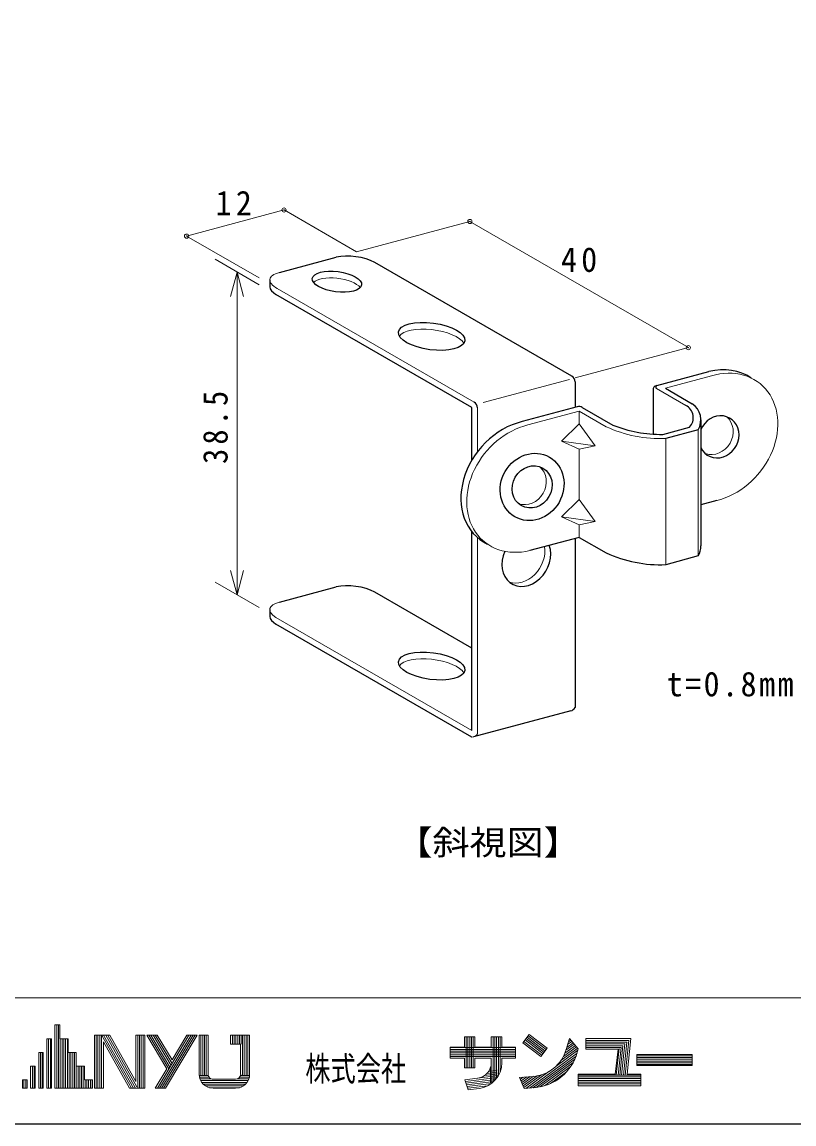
# Model space of a CAD drawing. Units: millimetres on the paper. Extents: x -195 to 195, y -138 to 138.
# Drawn here: x 12.8 to 104.6, y -137.5 to -6.5 of the extents above; entities that cross this region are included whole.
import ezdxf
from ezdxf.enums import TextEntityAlignment as Align

# ---------------------------------------------------------------- set-up
doc = ezdxf.new("R2010")
doc.units = ezdxf.units.MM
doc.header["$PDMODE"] = 32
doc.header["$PDSIZE"] = 0.5
for name, color, linetype, lineweight in [('0-2_可動片', 7, 'Continuous', 25), ('0-3_固定片', 7, 'Continuous', 25), ('0-8_基準線', 4, 'Continuous', 18), ('0-A_カシメピン', 7, 'Continuous', 25), ('F-0', 4, 'Continuous', 18)]:
    doc.layers.add(name, color=color, linetype=linetype, lineweight=lineweight)
doc.styles.add('ＭＳ ゴシック', font='')
doc.styles.get('ＭＳ ゴシック').set_extended_font_data('MS Gothic')

msp = doc.modelspace()

# ---------------------------------------------------------------- linework, layer by layer
at = {"layer": '0-2_可動片'}
for p, q in [((43.409, -36.258), (50.171, -34.446)), ((78.166, -48.568), (54.751, -35.049)), ((42.274, -37.132), (42.274, -37.956)), ((66.283, -52.305), (43.009, -38.868)), ((78.566, -49.261), (78.566, -52.299)), ((66.283, -58.598), (66.283, -52.305)), ((66.283, -90.705), (66.283, -67.056)), ((78.566, -67.885), (78.566, -87.999)), ((43.409, -75.458), (50.171, -73.646)), ((66.283, -80.907), (54.751, -74.249)), ((42.274, -76.332), (42.274, -77.156)), ((66.283, -91.505), (43.009, -78.068)), ((78.081, -88.372), (66.49, -91.478))]:
    msp.add_line(p, q, dxfattribs=at)
at = {"layer": '0-2_可動片', "color": 4, "lineweight": 18}
for p, q in [((67.657, -51.722), (77.903, -48.977)), ((66.975, -52.367), (66.975, -57.564)), ((66.975, -67.779), (66.975, -91.105)), ((66.283, -90.705), (43.009, -77.268))]:
    msp.add_line(p, q, dxfattribs=at)
msp.add_lwpolyline([(66.575, -51.674), (45.758, -39.655), (43.16, -38.155)], dxfattribs=at)
at = {"layer": '0-2_可動片'}
for centre, start, end in [((77.766, -49.261), 0, 60), ((77.874, -87.599), 284.13741, 330)]:
    msp.add_arc(centre, 0.8, start, end, dxfattribs=at)
at = {"layer": '0-2_可動片', "color": 4, "lineweight": 18}
for centre, start, end in [((66.175, -52.367), 0, 60), ((66.283, -90.705), 270, 330)]:
    msp.add_arc(centre, 0.8, start, end, dxfattribs=at)
at = {"layer": '0-2_可動片'}
for centre, major_axis, ratio, start_param, end_param in [((52.336, -35.696), (-3.296, 0.434), 0.4, 3.9444458, 5.4803321), ((45.574, -38.308), (-3.296, 0.434), 0.4, 0.0616148, 0.7330331), ((72.771, -70.352), (-1.698, -2.941), 0.8, 4.8494345, 8.8200465), ((52.336, -74.896), (-3.296, 0.434), 0.4, 3.9444458, 5.4803321), ((45.574, -77.508), (-3.296, 0.434), 0.4, 0.0616148, 0.7330331)]:
    msp.add_ellipse(centre, major_axis=major_axis, ratio=ratio, start_param=start_param, end_param=end_param, dxfattribs=at)
at = {"layer": '0-2_可動片', "color": 4, "lineweight": 18}
for centre, major_axis, ratio, start_param, end_param in [((45.574, -37.508), (-3.296, 0.434), 0.4, 5.4803321, 7.0860385), ((50.254, -38.152), (-2.93, 0.386), 0.41, 3.5295102, 6.0031181), ((61.513, -44.652), (-3.956, 0.521), 0.4, 3.4456778, 6.084325), ((72.771, -61.352), (-1.286, -2.228), 0.9, 0.1736552, 2.9679374), ((72.078, -69.952), (-1.698, -2.941), 0.8, 0.1477793, 2.3489795), ((45.574, -76.708), (-3.296, 0.434), 0.4, 5.4803321, 7.0162184), ((61.513, -83.852), (-3.956, 0.521), 0.4, 3.4456778, 6.084325)]:
    msp.add_ellipse(centre, major_axis=major_axis, ratio=ratio, start_param=start_param, end_param=end_param, dxfattribs=at)
at = {"layer": '0-2_可動片'}
for centre, major_axis, ratio in [((50.254, -37.352), (-2.93, 0.386), 0.41), ((61.513, -43.852), (-3.956, 0.521), 0.4), ((73.464, -61.752), (-2.05, -3.551), 0.9), ((73.464, -61.752), (-1.286, -2.228), 0.9), ((61.513, -83.052), (-3.956, 0.521), 0.4)]:
    msp.add_ellipse(centre, major_axis=major_axis, ratio=ratio, dxfattribs=at)
at = {"layer": '0-3_固定片'}
for p, q in [((88.306, -49.689), (94.48, -48.035)), ((87.839, -50.198), (87.839, -55.477)), ((89.305, -50.007), (92.509, -51.857)), ((78.826, -52.23), (72.263, -53.988)), ((79.433, -52.309), (83.043, -54.394)), ((89.006, -55.505), (92.182, -54.653)), ((93.219, -54.961), (89.355, -55.997)), ((93.525, -53.766), (93.525, -68.766)), ((95.415, -63.37), (93.525, -63.877)), ((79.066, -67.751), (73.199, -69.323)), ((79.066, -67.751), (82.27, -69.601)), ((93.219, -69.961), (89.355, -70.997))]:
    msp.add_line(p, q, dxfattribs=at)
at = {"layer": '0-3_固定片', "color": 4, "lineweight": 18}
for p, q in [((94.786, -48.539), (89.305, -50.007)), ((88.257, -50.056), (91.736, -52.064)), ((79.066, -52.751), (72.956, -54.388)), ((79.066, -52.751), (82.27, -54.601)), ((79.066, -52.751), (79.066, -54.251)), ((80.971, -56.851), (79.066, -54.251)), ((93.219, -69.961), (93.219, -54.961)), ((79.066, -57.251), (76.941, -56.32)), ((89.355, -70.997), (89.355, -55.997)), ((80.971, -56.851), (79.066, -57.251)), ((79.066, -57.251), (79.066, -63.251)), ((80.971, -65.851), (79.066, -63.251)), ((79.066, -66.251), (76.941, -65.32)), ((80.971, -65.851), (79.066, -66.251)), ((79.066, -66.251), (79.066, -67.751))]:
    msp.add_line(p, q, dxfattribs=at)
for points in [[(79.066, -54.251), (76.941, -56.32), (80.971, -56.851)], [(79.066, -63.251), (76.941, -65.32), (80.971, -65.851)]]:
    msp.add_lwpolyline(points, dxfattribs=at)
at = {"layer": '0-3_固定片'}
for centre, radius, start, end in [((88.339, -50.198), 0.5, 105, 180), ((88.357, -49.883), 0.2, 105, 240), ((79.033, -53.002), 0.8, 60, 105), ((90.993, -53.525), 1.639, 316.52641, 63.02325), ((91.162, -53.798), 2.363, 330.5089, 55.24285), ((88.782, -40.149), 15.357, 248.05653, 270.83508), ((91.162, -68.798), 2.363, 330.5089, 0.78973), ((91.162, -68.798), 2.363, 330.5089, 0.78973), ((88.753, -55.373), 15.635, 245.50237, 272.20513)]:
    msp.add_arc(centre, radius, start, end, dxfattribs=at)
at = {"layer": '0-3_固定片', "color": 4, "lineweight": 18}
msp.add_arc((88.753, -40.373), 15.635, 245.50237, 272.20513, dxfattribs=at)
at = {"layer": '0-3_固定片'}
for centre, major_axis, ratio, start_param, end_param in [((94.601, -55.503), (-5.349, -6.375), 0.8, 3.2219346, 3.9672548), ((95.68, -55.799), (-1.286, -2.228), 0.9, 5.7224701, 11.1262468), ((72.385, -61.455), (-5.349, -6.375), 0.8, 3.9672548, 6.4831172)]:
    msp.add_ellipse(centre, major_axis=major_axis, ratio=ratio, start_param=start_param, end_param=end_param, dxfattribs=at)
at = {"layer": '0-3_固定片', "color": 4, "lineweight": 18}
for centre, major_axis, ratio, start_param, end_param in [((95.294, -55.903), (-5.349, -6.375), 0.8, 0.8256622, 4.0195693), ((94.987, -55.399), (-1.286, -2.228), 0.9, 0.1736552, 2.9679374), ((73.077, -61.855), (-5.349, -6.375), 0.8, 3.9672548, 7.1088475)]:
    msp.add_ellipse(centre, major_axis=major_axis, ratio=ratio, start_param=start_param, end_param=end_param, dxfattribs=at)
at = {"layer": '0-8_基準線'}
for p, q in [((32.377, -31.929), (43.968, -28.824)), ((52.586, -33.799), (43.968, -28.824)), ((52.586, -33.799), (66.063, -30.188)), ((66.063, -30.188), (92.044, -45.188)), ((40.995, -36.905), (32.377, -31.929)), ((40.995, -37.705), (35.77, -34.689)), ((38.383, -36.197), (37.606, -39.095)), ((38.383, -36.197), (38.383, -74.597)), ((38.383, -36.197), (39.159, -39.095)), ((78.566, -48.799), (92.044, -45.188)), ((38.383, -74.597), (37.606, -71.699)), ((38.383, -74.597), (39.159, -71.699)), ((40.995, -76.105), (35.77, -73.089))]:
    msp.add_line(p, q, dxfattribs=at)
for p in [(43.968, -28.824), (66.063, -30.188), (32.377, -31.929), (92.044, -45.188)]:
    msp.add_point(p, dxfattribs=at)
at = {"layer": '0-A_カシメピン'}
msp.add_arc((66.175, -52.367), 0.8, 0, 60, dxfattribs=at)
at = {"layer": 'F-0'}
for p, q in [((-194.75, -122.5), (194.75, -122.5)), ((16.726, -125.729), (17.326, -125.729)), ((16.726, -133.256), (16.726, -125.729)), ((16.937, -133.256), (16.937, -125.729)), ((17.148, -133.256), (17.148, -125.729)), ((17.326, -127.394), (17.326, -125.729)), ((21.422, -126.928), (23.254, -126.928)), ((21.422, -133.256), (21.422, -126.928)), ((21.633, -133.256), (21.633, -126.928)), ((21.844, -133.256), (21.844, -126.928)), ((22.055, -133.256), (22.055, -126.928)), ((22.26, -126.904), (25.828, -133.256)), ((22.266, -133.256), (22.266, -126.928)), ((22.516, -126.928), (26.069, -133.256)), ((22.758, -126.928), (26.312, -133.256)), ((23, -126.928), (26.468, -133.105)), ((23.254, -126.928), (26.352, -132.444)), ((26.352, -132.444), (26.352, -126.928)), ((26.352, -126.928), (27.418, -126.928)), ((26.574, -133.256), (26.574, -126.928)), ((26.785, -133.256), (26.785, -126.928)), ((26.996, -133.256), (26.996, -126.928)), ((27.207, -133.256), (27.207, -126.928)), ((27.418, -133.256), (27.418, -126.928)), ((27.651, -126.928), (28.89, -126.928)), ((27.651, -126.928), (30.028, -130.934)), ((27.896, -126.928), (30.28, -130.945)), ((28.141, -126.928), (30.403, -130.738)), ((28.387, -126.928), (30.526, -130.532)), ((28.632, -126.928), (30.648, -130.325)), ((28.89, -126.928), (30.648, -129.89)), ((28.908, -133.256), (32.664, -126.928)), ((29.153, -133.256), (32.91, -126.928)), ((29.399, -133.256), (33.155, -126.928)), ((29.644, -133.256), (33.4, -126.928)), ((29.889, -133.256), (33.646, -126.928)), ((30.648, -129.89), (32.406, -126.928)), ((32.406, -126.928), (33.646, -126.928)), ((33.879, -131.591), (33.879, -126.928)), ((33.879, -126.928), (34.945, -126.928)), ((34.09, -131.719), (34.09, -126.928)), ((34.301, -131.719), (34.301, -126.928)), ((34.512, -131.719), (34.512, -126.928)), ((34.723, -131.719), (34.723, -126.928)), ((34.945, -131.591), (34.945, -126.928)), ((37.609, -126.928), (39.874, -126.928)), ((37.609, -127.994), (37.609, -126.928)), ((37.82, -127.994), (37.82, -126.928)), ((38.031, -127.994), (38.031, -126.928)), ((38.242, -127.994), (38.242, -126.928)), ((38.453, -127.994), (38.453, -126.928)), ((38.664, -127.994), (38.664, -126.928)), ((38.875, -127.994), (38.875, -126.928)), ((39.03, -131.719), (39.03, -126.928)), ((39.241, -131.719), (39.241, -126.928)), ((39.452, -131.719), (39.452, -126.928)), ((39.663, -131.719), (39.663, -126.928)), ((39.874, -131.591), (39.874, -126.928)), ((72.359, -127.85), (73.123, -126.857)), ((73.003, -127.014), (75.145, -128.662)), ((73.123, -126.857), (75.265, -128.505)), ((15.76, -127.394), (16.305, -127.394)), ((15.76, -133.256), (15.76, -127.394)), ((15.971, -133.256), (15.971, -127.394)), ((16.182, -133.256), (16.182, -127.394)), ((16.305, -133.256), (16.305, -127.394)), ((17.326, -127.394), (18.292, -127.394)), ((17.359, -133.256), (17.359, -127.394)), ((17.57, -133.256), (17.57, -127.394)), ((17.781, -133.256), (17.781, -127.394)), ((17.992, -133.256), (17.992, -127.394)), ((18.203, -133.256), (18.203, -127.394)), ((18.292, -129.015), (18.292, -127.394)), ((22.488, -133.256), (22.488, -127.741)), ((22.488, -127.741), (25.586, -133.256)), ((37.609, -127.994), (38.808, -127.994)), ((38.808, -131.591), (38.808, -127.994)), ((63.73, -128.373), (65.411, -128.373)), ((63.73, -129.691), (63.73, -128.373)), ((65.411, -128.373), (65.411, -127.121)), ((65.411, -127.121), (66.663, -127.121)), ((65.622, -130.845), (65.622, -127.121)), ((65.833, -130.845), (65.833, -127.121)), ((66.043, -130.845), (66.043, -127.121)), ((66.254, -130.845), (66.254, -127.121)), ((66.465, -130.845), (66.465, -127.121)), ((66.663, -128.373), (66.663, -127.121)), ((66.663, -128.373), (68.608, -128.373)), ((68.608, -127.121), (69.86, -127.121)), ((68.608, -128.373), (68.608, -127.121)), ((68.819, -132.531), (68.819, -127.121)), ((69.03, -132.324), (69.03, -127.121)), ((69.241, -132.072), (69.241, -127.121)), ((69.452, -131.751), (69.452, -127.121)), ((69.663, -131.301), (69.663, -127.121)), ((69.86, -128.373), (69.86, -127.121)), ((69.86, -128.373), (71.475, -128.373)), ((71.475, -129.691), (71.475, -128.373)), ((72.359, -127.85), (74.502, -129.498)), ((72.488, -127.683), (74.63, -129.33)), ((72.617, -127.515), (74.759, -129.163)), ((72.745, -127.348), (74.888, -128.996)), ((72.874, -127.181), (75.016, -128.829)), ((77.18, -129.484), (78.746, -128.336)), ((77.362, -129.088), (78.608, -128.175)), ((77.487, -128.735), (78.47, -128.014)), ((77.517, -128.636), (77.902, -127.351)), ((77.588, -128.4), (78.333, -127.854)), ((77.688, -128.065), (78.195, -127.693)), ((77.789, -127.729), (78.057, -127.533)), ((77.902, -127.351), (78.952, -128.577)), ((79.838, -128.604), (79.838, -127.351)), ((79.838, -127.351), (85.208, -127.351)), ((79.838, -127.562), (84.973, -127.562)), ((79.838, -127.773), (84.738, -127.773)), ((79.838, -127.984), (84.503, -127.984)), ((79.838, -128.195), (84.268, -128.195)), ((83.888, -131.689), (84.268, -128.195)), ((84.1, -131.689), (84.503, -127.984)), ((84.312, -131.689), (84.738, -127.773)), ((84.524, -131.689), (84.973, -127.562)), ((84.749, -131.57), (85.208, -127.351)), ((14.795, -133.256), (14.795, -129.015)), ((14.795, -129.015), (15.338, -129.015)), ((15.006, -133.256), (15.006, -129.015)), ((15.216, -133.256), (15.216, -129.015)), ((15.338, -133.256), (15.338, -129.015)), ((18.292, -129.015), (19.258, -129.015)), ((18.414, -133.256), (18.414, -129.015)), ((18.625, -133.256), (18.625, -129.015)), ((18.836, -133.256), (18.836, -129.015)), ((19.047, -133.256), (19.047, -129.015)), ((19.258, -130.636), (19.258, -129.015)), ((63.73, -128.426), (71.475, -128.426)), ((63.73, -128.637), (71.475, -128.637)), ((63.73, -128.848), (71.475, -128.848)), ((63.73, -129.059), (71.475, -129.059)), ((63.73, -129.27), (71.475, -129.27)), ((63.73, -129.48), (71.475, -129.48)), ((63.73, -129.691), (65.411, -129.691)), ((65.411, -130.845), (65.411, -129.691)), ((66.663, -129.691), (68.608, -129.691)), ((66.663, -130.845), (66.663, -129.691)), ((68.608, -130.22), (68.608, -129.691)), ((69.86, -129.691), (71.475, -129.691)), ((69.86, -130.215), (69.86, -129.691)), ((73.132, -133.235), (78.801, -129.079)), ((73.533, -133.203), (78.687, -129.425)), ((74.502, -129.498), (75.265, -128.505)), ((76.271, -130.673), (78.902, -128.744)), ((76.895, -129.953), (78.884, -128.496)), ((78.798, -129.092), (78.952, -128.577)), ((79.838, -128.406), (84.032, -128.406)), ((79.838, -128.604), (83.679, -128.604)), ((83.357, -131.57), (83.679, -128.604)), ((83.463, -131.689), (83.809, -128.512)), ((83.675, -131.689), (84.032, -128.406)), ((85.903, -130.548), (85.903, -129.23)), ((85.903, -129.23), (92.495, -129.23)), ((85.903, -129.388), (92.495, -129.388)), ((85.903, -129.599), (92.495, -129.599)), ((92.495, -130.548), (92.495, -129.23)), ((13.829, -130.636), (14.373, -130.636)), ((13.829, -133.256), (13.829, -130.636)), ((14.04, -133.256), (14.04, -130.636)), ((14.251, -133.256), (14.251, -130.636)), ((14.373, -133.256), (14.373, -130.636)), ((19.258, -130.636), (20.223, -130.636)), ((19.258, -133.256), (19.258, -130.636)), ((19.469, -133.256), (19.469, -130.636)), ((19.679, -133.256), (19.679, -130.636)), ((19.89, -133.256), (19.89, -130.636)), ((20.101, -133.256), (20.101, -130.636)), ((20.223, -132.257), (20.223, -130.636)), ((28.65, -133.256), (30.028, -130.934)), ((65.411, -130.845), (66.663, -130.845)), ((68.502, -132.62), (68.502, -130.827)), ((68.608, -132.62), (68.608, -130.223)), ((73.939, -133.167), (78.536, -129.797)), ((74.393, -133.096), (78.332, -130.209)), ((74.932, -132.962), (78.042, -130.683)), ((85.903, -129.81), (92.495, -129.81)), ((85.903, -130.021), (92.495, -130.021)), ((85.903, -130.232), (92.495, -130.232)), ((85.903, -130.443), (92.495, -130.443)), ((85.903, -130.548), (92.495, -130.548)), ((12.863, -133.256), (12.863, -132.257)), ((12.863, -132.257), (13.407, -132.257)), ((13.039, -133.256), (13.039, -132.257)), ((13.25, -133.256), (13.25, -132.257)), ((13.407, -133.256), (13.407, -132.257)), ((20.223, -132.257), (21.189, -132.257)), ((20.312, -133.256), (20.312, -132.257)), ((20.523, -133.256), (20.523, -132.257)), ((20.734, -133.256), (20.734, -132.257)), ((20.945, -133.256), (20.945, -132.257)), ((21.156, -133.256), (21.156, -132.257)), ((21.189, -133.256), (21.189, -132.257)), ((33.879, -131.613), (33.901, -131.613)), ((33.884, -131.719), (34.958, -131.719)), ((33.914, -131.93), (35.049, -131.93)), ((33.972, -132.141), (35.305, -132.141)), ((35.544, -132.191), (38.209, -132.191)), ((38.448, -132.141), (39.781, -132.141)), ((38.703, -131.93), (39.839, -131.93)), ((38.794, -131.719), (39.869, -131.719)), ((65.462, -132.238), (66.986, -132.048)), ((65.462, -132.238), (65.872, -133.449)), ((65.531, -132.442), (69.313, -131.971)), ((65.6, -132.646), (69.134, -132.206)), ((66.993, -132.047), (69.376, -131.751)), ((67.811, -131.733), (69.35, -131.541)), ((68.101, -131.484), (69.324, -131.332)), ((68.29, -131.248), (69.298, -131.123)), ((71.97, -131.966), (73.555, -131.837)), ((71.97, -131.966), (72.53, -133.284)), ((72.064, -132.187), (72.415, -131.93)), ((72.148, -132.387), (72.816, -131.897)), ((72.233, -132.586), (73.217, -131.865)), ((72.318, -132.785), (73.619, -131.832)), ((72.403, -132.985), (74.05, -131.777)), ((72.487, -133.184), (74.584, -131.648)), ((72.73, -133.268), (75.458, -131.269)), ((75.664, -132.687), (77.559, -131.298)), ((78.949, -132.954), (78.949, -131.57)), ((78.949, -131.57), (83.357, -131.57)), ((78.949, -131.689), (86.397, -131.689)), ((78.949, -131.9), (86.397, -131.9)), ((78.949, -132.111), (86.397, -132.111)), ((78.949, -132.322), (86.397, -132.322)), ((84.749, -131.57), (86.397, -131.57)), ((86.397, -132.954), (86.397, -131.57)), ((12.863, -133.256), (13.407, -133.256)), ((13.829, -133.256), (14.373, -133.256)), ((14.795, -133.256), (15.338, -133.256)), ((15.76, -133.256), (16.305, -133.256)), ((16.726, -133.256), (21.189, -133.256)), ((21.422, -133.256), (22.488, -133.256)), ((25.586, -133.256), (27.418, -133.256)), ((28.65, -133.256), (29.889, -133.256)), ((34.063, -132.351), (39.69, -132.351)), ((34.192, -132.562), (39.561, -132.562)), ((34.372, -132.773), (39.381, -132.773)), ((34.632, -132.984), (39.121, -132.984)), ((35.097, -133.195), (38.655, -133.195)), ((35.544, -133.256), (38.209, -133.256)), ((65.669, -132.85), (68.91, -132.446)), ((65.738, -133.054), (68.617, -132.695)), ((65.807, -133.258), (68.197, -132.96)), ((65.872, -133.449), (67.154, -133.289)), ((72.53, -133.284), (73.846, -133.178)), ((78.949, -132.533), (86.397, -132.533)), ((78.949, -132.744), (86.397, -132.744)), ((78.949, -132.954), (86.397, -132.954))]:
    msp.add_line(p, q, dxfattribs=at)
at = {"layer": 'F-0', "color": 7, "lineweight": 25}
msp.add_lwpolyline([(-194.75, 137.5), (-194.75, -137.5), (194.75, -137.5)], dxfattribs=at)
at = {"layer": 'F-0'}
for centre, radius, start, end in [((73.281, -127.446), 4.4, 273.5696, 344.30289), ((73.277, -127.442), 5.762, 273.9684, 344.73839), ((66.757, -130.211), 1.851, 277.12369, 0.28418), ((66.757, -130.211), 3.103, 277.45369, 359.92859), ((35.544, -131.591), 1.665, 179.99979, 270.00009), ((35.544, -131.591), 0.6, 179.99979, 270.00009), ((38.209, -131.591), 0.6, 270.00009, 0), ((38.209, -131.591), 1.665, 270.00009, 0)]:
    msp.add_arc(centre, radius, start, end, dxfattribs=at)

# ---------------------------------------------------------------- texts
at = {"layer": '0-8_基準線', "color": 7, "style": 'ＭＳ ゴシック', "width": 1.1}
msp.add_text('【斜視図】', height=2.933, dxfattribs=at).set_placement((57.225, -106.373), align=Align.BOTTOM_LEFT)
at = {"layer": '0-8_基準線', "color": 7, "char_height": 2.933, "attachment_point": 7, "style": 'ＭＳ ゴシック'}
for s, insert in [('\\T1.27;\\W0.95;12', (35.825, -29.463)), ('\\T1.27;\\W0.95;40', (76.897, -36.233)), ('\\T1.16;\\W0.95;t=0.8mm', (89.458, -86.7))]:
    msp.add_mtext(s, dxfattribs=dict(at, insert=insert))
at = {"layer": '0-8_基準線', "color": 7, "insert": (37.302, -59.017), "char_height": 2.933, "attachment_point": 7, "rotation": 90, "style": 'ＭＳ ゴシック'}
msp.add_mtext('\\T1.28;\\W0.9;38.5', dxfattribs=at)
at = {"layer": 'F-0', "color": 7, "style": 'ＭＳ ゴシック', "width": 0.75}
msp.add_text('株式会社', height=2.933, dxfattribs=at).set_placement((46.49, -133.275), align=Align.BOTTOM_LEFT)

doc.saveas('drawing.dxf')
